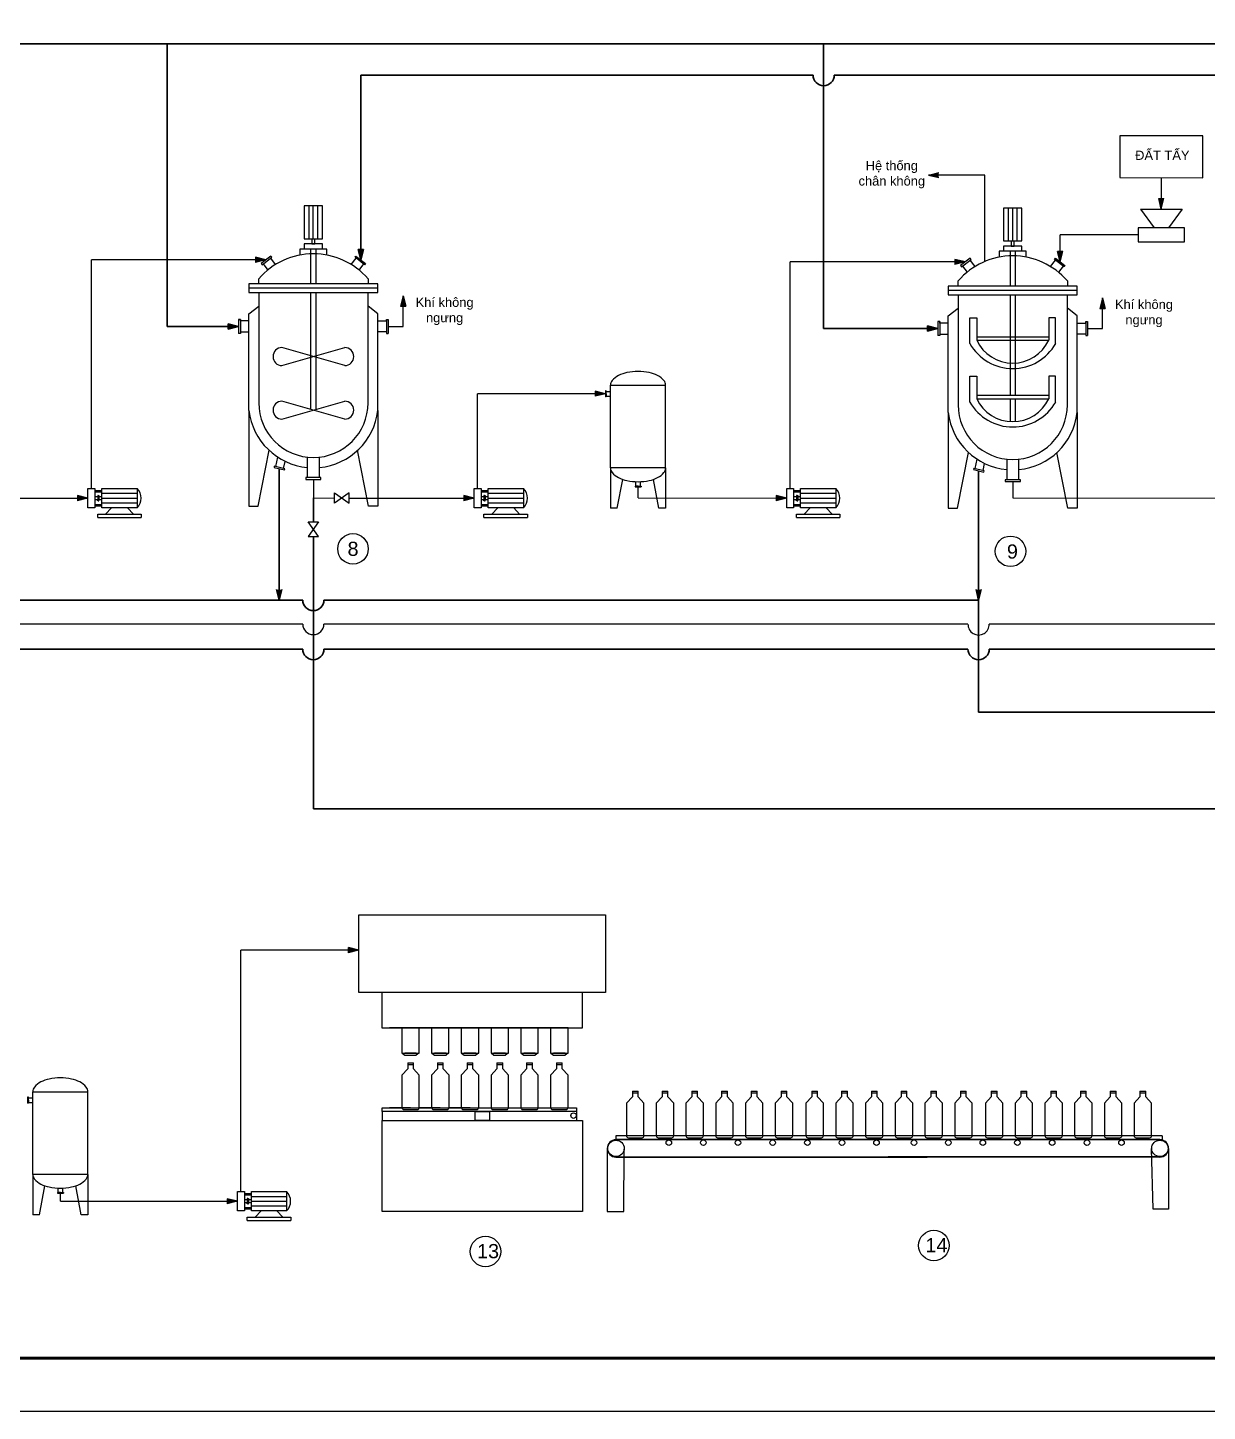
# Model space of a CAD drawing. Header units: inches. Extents: x 102447 to 288095, y 37526 to 105682.
# Drawn here: x 109581 to 112912, y 90647 to 94553 of the extents above; entities that cross this region are included whole.
import ezdxf

# ---------------------------------------------------------------- set-up
doc = ezdxf.new("R2010")
doc.units = ezdxf.units.IN
doc.header["$LTSCALE"] = 200
doc.header["$MEASUREMENT"] = 0
for name, color, linetype, lineweight in [('chinh', 7, 'Continuous', 50), ('HOI DOT', 1, 'Continuous', 30), ('NUOC CAP', 4, 'Continuous', 30), ('NUOC NGUNG', 3, 'Continuous', 30), ('NUOC THAI', 6, 'Continuous', 30)]:
    doc.layers.add(name, color=color, linetype=linetype, lineweight=lineweight)
doc.styles.get("Standard").update_dxf_attribs({"font": 'Font - TrueType - Arial.ttf'})

msp = doc.modelspace()

# ---------------------------------------------------------------- hatches: boundary and pattern name
h = msp.add_hatch(color=256)
h.dxf.hatch_style = 1
h.paths.add_polyline_path([(112124.6, 94136.7), (112154, 94136.7), (112154, 94129.4)])
h.paths.add_polyline_path([(112154, 94143.9), (112154, 94136.7), (112124.6, 94136.7)])
h = msp.add_hatch(color=256)
h.dxf.hatch_style = 1
h.paths.add_polyline_path([(112782.4, 94040.8), (112782.4, 94070.1), (112789.7, 94070.1)])
h.paths.add_polyline_path([(112775.2, 94070.1), (112782.4, 94070.1), (112782.4, 94040.8)])
h = msp.add_hatch(color=256)
h.dxf.hatch_style = 1
h.paths.add_polyline_path([(112496.8, 93891.5), (112496.8, 93920.9), (112489.5, 93920.9)])
h.paths.add_polyline_path([(112504, 93920.9), (112496.8, 93920.9), (112496.8, 93891.5)])
h = msp.add_hatch(color=256)
h.dxf.hatch_style = 1
h.paths.add_polyline_path([(110254.1, 93897.5), (110224.8, 93897.5), (110224.8, 93890.2)])
h.paths.add_polyline_path([(110224.8, 93904.7), (110224.8, 93897.5), (110254.1, 93897.5)])
h = msp.add_hatch(color=256)
h.dxf.hatch_style = 1
h.paths.add_polyline_path([(112229.1, 93891.5), (112199.7, 93891.5), (112199.7, 93884.3)])
h.paths.add_polyline_path([(112199.7, 93898.8), (112199.7, 93891.5), (112229.1, 93891.5)])
h = msp.add_hatch(color=256)
h.dxf.hatch_style = 1
h.paths.add_polyline_path([(110641.4, 93795.7), (110641.4, 93766.3), (110648.7, 93766.3)])
h.paths.add_polyline_path([(110634.2, 93766.3), (110641.4, 93766.3), (110641.4, 93795.7)])
h = msp.add_hatch(color=256)
h.dxf.hatch_style = 1
h.paths.add_polyline_path([(112616.4, 93789.8), (112616.4, 93760.4), (112623.6, 93760.4)])
h.paths.add_polyline_path([(112609.1, 93760.4), (112616.4, 93760.4), (112616.4, 93789.8)])
h = msp.add_hatch(color=256)
h.dxf.hatch_style = 1
h.paths.add_polyline_path([(111212.7, 93519.5), (111183.3, 93519.5), (111183.3, 93512.2)])
h.paths.add_polyline_path([(111183.3, 93526.7), (111183.3, 93519.5), (111212.7, 93519.5)])
h = msp.add_hatch(color=256)
h.dxf.hatch_style = 1
h.paths.add_polyline_path([(109751.3, 93224.5), (109721.9, 93224.5), (109721.9, 93217.2)])
h.paths.add_polyline_path([(109721.9, 93231.7), (109721.9, 93224.5), (109751.3, 93224.5)])
h = msp.add_hatch(color=256)
h.dxf.hatch_style = 1
h.paths.add_polyline_path([(110842.1, 93224.5), (110812.7, 93224.5), (110812.7, 93217.2)])
h.paths.add_polyline_path([(110812.7, 93231.7), (110812.7, 93224.5), (110842.1, 93224.5)])
h = msp.add_hatch(color=256)
h.dxf.hatch_style = 1
h.paths.add_polyline_path([(111724.5, 93224.5), (111695.1, 93224.5), (111695.1, 93217.2)])
h.paths.add_polyline_path([(111695.1, 93231.7), (111695.1, 93224.5), (111724.5, 93224.5)])
h = msp.add_hatch(color=256)
h.dxf.hatch_style = 1
h.paths.add_polyline_path([(110516.6, 91948.6), (110487.2, 91948.6), (110487.2, 91955.9)])
h.paths.add_polyline_path([(110487.2, 91941.4), (110487.2, 91948.6), (110516.6, 91948.6)])
h = msp.add_hatch(color=256)
h.dxf.hatch_style = 1
h.paths.add_polyline_path([(110173.6, 91239.6), (110144.3, 91239.6), (110144.3, 91232.4)])
h.paths.add_polyline_path([(110144.3, 91246.9), (110144.3, 91239.6), (110173.6, 91239.6)])
at = {"layer": 'HOI DOT'}
h = msp.add_hatch(color=256, dxfattribs=at)
h.dxf.hatch_style = 1
h.paths.add_polyline_path([(110176.5, 93709.4), (110147.2, 93709.4), (110147.2, 93702.1)])
h.paths.add_polyline_path([(110147.2, 93716.6), (110147.2, 93709.4), (110176.5, 93709.4)])
h = msp.add_hatch(color=256, dxfattribs=at)
h.dxf.hatch_style = 1
h.paths.add_polyline_path([(112151.5, 93703.4), (112122.1, 93703.4), (112122.1, 93696.2)])
h.paths.add_polyline_path([(112122.1, 93710.7), (112122.1, 93703.4), (112151.5, 93703.4)])
at = {"layer": 'NUOC CAP'}
h = msp.add_hatch(color=256, dxfattribs=at)
h.dxf.hatch_style = 1
h.paths.add_polyline_path([(110521.8, 93897.5), (110521.8, 93926.8), (110514.6, 93926.8)])
h.paths.add_polyline_path([(110529.1, 93926.8), (110521.8, 93926.8), (110521.8, 93897.5)])
at = {"layer": 'NUOC NGUNG'}
h = msp.add_hatch(color=256, dxfattribs=at)
h.dxf.hatch_style = 1
h.paths.add_polyline_path([(110291.6, 92937), (110291.6, 92966.3), (110284.3, 92966.3)])
h.paths.add_polyline_path([(110298.8, 92966.3), (110291.6, 92966.3), (110291.6, 92937)])
h = msp.add_hatch(color=256, dxfattribs=at)
h.dxf.hatch_style = 1
h.paths.add_polyline_path([(112266.5, 92937), (112266.5, 92966.3), (112259.2, 92966.3)])
h.paths.add_polyline_path([(112273.8, 92966.3), (112266.5, 92966.3), (112266.5, 92937)])

# ---------------------------------------------------------------- linework, layer by layer
for p, q in [((112124.6, 94136.7), (112154, 94143.9)), ((112124.6, 94136.7), (112154, 94129.4)), ((112284.5, 94136.7), (112124.6, 94136.7)), ((112284.5, 93893), (112284.5, 94136.7)), ((112782.4, 94129.5), (112782.4, 94040.8)), ((112782.4, 94040.8), (112775.2, 94070.1)), ((112775.2, 94070.1), (112789.7, 94070.1)), ((112782.4, 94040.8), (112789.7, 94070.1)), ((110413.4, 94049.7), (110362.3, 94049.7)), ((110362.3, 94049.7), (110362.3, 93956.7)), ((110375.1, 94049.7), (110375.1, 93956.7)), ((110387.8, 93956.7), (110387.8, 94049.7)), ((110400.6, 93956.7), (110400.6, 94049.7)), ((110413.4, 93956.7), (110413.4, 94049.7)), ((112388.3, 94043.7), (112337.2, 94043.7)), ((112337.2, 94043.7), (112337.2, 93950.7)), ((112350, 94043.7), (112350, 93950.7)), ((112362.8, 93950.7), (112362.8, 94043.7)), ((112375.5, 93950.7), (112375.5, 94043.7)), ((112388.3, 93950.7), (112388.3, 94043.7)), ((112723.3, 94040.8), (112762, 93987.4)), ((112723.3, 94040.8), (112841.6, 94040.8)), ((112841.6, 94040.8), (112802.9, 93987.4)), ((110362.3, 93956.7), (110413.4, 93956.7)), ((110369.1, 93956.7), (110406.6, 93956.7)), ((110375.1, 93956.7), (110400.6, 93956.7)), ((110378.1, 93956.7), (110397.6, 93956.7)), ((110383.7, 93956.7), (110383.7, 93942.4)), ((110391.9, 93942.4), (110391.9, 93956.7)), ((112337.2, 93950.7), (112388.3, 93950.7)), ((112344, 93950.7), (112381.5, 93950.7)), ((112350, 93950.7), (112375.5, 93950.7)), ((112353, 93950.7), (112372.5, 93950.7)), ((112358.6, 93950.7), (112358.6, 93936.4)), ((112366.8, 93936.4), (112366.8, 93950.7)), ((112716.8, 93967.9), (112496.8, 93967.9)), ((112496.8, 93891.5), (112496.8, 93967.9)), ((110267.7, 93908), (110240.5, 93886.9)), ((110270.3, 93904.7), (110267.7, 93908)), ((110426.2, 93927.6), (110349.8, 93927.6)), ((110349.8, 93927.6), (110349.8, 93911)), ((110415.9, 93927.6), (110360, 93927.6)), ((110413.3, 93942.4), (110362.2, 93942.4)), ((110362.2, 93942.4), (110362.2, 93927.6)), ((110381.2, 93829.3), (110381.2, 93927.6)), ((110383.7, 93942.4), (110391.9, 93942.4)), ((110394.7, 93927.6), (110394.7, 93829.3)), ((110413.3, 93927.6), (110413.3, 93942.4)), ((110426.2, 93911), (110426.2, 93927.6)), ((110505.7, 93904.7), (110508.2, 93908)), ((110508.2, 93908), (110535.4, 93886.9)), ((112401.1, 93921.7), (112324.7, 93921.7)), ((112324.7, 93921.7), (112324.7, 93905)), ((112390.8, 93921.7), (112335, 93921.7)), ((112388.2, 93936.4), (112337.1, 93936.4)), ((112337.1, 93936.4), (112337.1, 93921.7)), ((112356.1, 93823.3), (112356.1, 93921.7)), ((112358.6, 93936.4), (112366.8, 93936.4)), ((112369.7, 93921.7), (112369.7, 93823.3)), ((112388.2, 93921.7), (112388.2, 93936.4)), ((112401.1, 93905), (112401.1, 93921.7)), ((112496.8, 93891.5), (112489.5, 93920.9)), ((112504, 93920.9), (112489.5, 93920.9)), ((112496.8, 93891.5), (112504, 93920.9)), ((110254.1, 93897.5), (109761.1, 93897.5)), ((109761.1, 93251.9), (109761.1, 93897.5)), ((110254.1, 93897.5), (110224.8, 93904.7)), ((110224.8, 93904.7), (110224.8, 93890.2)), ((110254.1, 93897.5), (110224.8, 93890.2)), ((110240.5, 93886.9), (110243.1, 93883.6)), ((110243.1, 93883.6), (110270.3, 93904.7)), ((110245.9, 93885.8), (110259.2, 93868.7)), ((110281.5, 93884.5), (110267.5, 93902.5)), ((110494.5, 93884.5), (110508.4, 93902.5)), ((110532.8, 93883.6), (110505.7, 93904.7)), ((110530, 93885.8), (110516.8, 93868.7)), ((110535.4, 93886.9), (110532.8, 93883.6)), ((112229.1, 93891.5), (111734.3, 93891.5)), ((111734.3, 93251.9), (111734.3, 93891.5)), ((112229.1, 93891.5), (112199.7, 93898.8)), ((112199.7, 93898.8), (112199.7, 93884.3)), ((112229.1, 93891.5), (112199.7, 93884.3)), ((112242.6, 93902.1), (112215.5, 93881)), ((112215.5, 93881), (112218.1, 93877.7)), ((112218.1, 93877.7), (112245.2, 93898.7)), ((112220.9, 93879.8), (112234.1, 93862.7)), ((112256.4, 93878.6), (112242.4, 93896.6)), ((112245.2, 93898.7), (112242.6, 93902.1)), ((112469.4, 93878.6), (112483.4, 93896.6)), ((112480.6, 93898.7), (112483.2, 93902.1)), ((112507.7, 93877.7), (112480.6, 93898.7)), ((112483.2, 93902.1), (112510.3, 93881)), ((112505, 93879.8), (112491.7, 93862.7)), ((112510.3, 93881), (112507.7, 93877.7)), ((110233.7, 93829.3), (110233.7, 93843.8)), ((110542.3, 93843.8), (110542.3, 93829.3)), ((112208.6, 93823.3), (112208.6, 93837.9)), ((112517.2, 93837.9), (112517.2, 93823.3)), ((110205.9, 93829.3), (110205.9, 93805)), ((110570, 93829.3), (110205.9, 93829.3)), ((110570, 93817.1), (110205.9, 93817.1)), ((110205.9, 93805), (110570, 93805)), ((110233.7, 93805), (110233.7, 93493.8)), ((110381.2, 93475.1), (110381.2, 93805)), ((110394.7, 93805), (110394.7, 93475.1)), ((110542.3, 93493.8), (110542.3, 93805)), ((110570, 93805), (110570, 93829.3)), ((110641.4, 93795.7), (110634.2, 93766.3)), ((110641.4, 93709.4), (110641.4, 93795.7)), ((110641.4, 93795.7), (110648.7, 93766.3)), ((112180.8, 93823.3), (112180.8, 93799)), ((112545, 93823.3), (112180.8, 93823.3)), ((112545, 93811.2), (112180.8, 93811.2)), ((112180.8, 93799), (112545, 93799)), ((112208.6, 93799), (112208.6, 93487.9)), ((112356.1, 93515), (112356.1, 93799)), ((112369.7, 93799), (112369.7, 93515)), ((112517.2, 93487.9), (112517.2, 93799)), ((112545, 93799), (112545, 93823.3)), ((110205.9, 93745.1), (110233.7, 93766.7)), ((110570, 93745.1), (110542.3, 93766.7)), ((110634.2, 93766.3), (110648.7, 93766.3)), ((112180.8, 93739.2), (112208.6, 93760.8)), ((112545, 93739.2), (112517.2, 93760.8)), ((112616.4, 93789.8), (112609.1, 93760.4)), ((112609.1, 93760.4), (112623.6, 93760.4)), ((112616.4, 93703.4), (112616.4, 93789.8)), ((112616.4, 93789.8), (112623.6, 93760.4)), ((110181.9, 93729.3), (110176.5, 93729.3)), ((110176.5, 93729.3), (110176.5, 93689.5)), ((110181.9, 93724.9), (110181.9, 93729.3)), ((110181.9, 93729.3), (110181.9, 93689.5)), ((110205.9, 93724.9), (110181.9, 93724.9)), ((110205.9, 93472), (110205.9, 93745.1)), ((110570, 93472), (110570, 93745.1)), ((110570, 93724.9), (110594.1, 93724.9)), ((110594.1, 93729.3), (110594.1, 93689.5)), ((110594.1, 93724.9), (110594.1, 93729.3)), ((110594.1, 93729.3), (110599.4, 93729.3)), ((110599.4, 93729.3), (110599.4, 93689.5)), ((112156.8, 93723.3), (112151.5, 93723.3)), ((112151.5, 93723.3), (112151.5, 93683.5)), ((112156.8, 93718.9), (112156.8, 93723.3)), ((112156.8, 93723.3), (112156.8, 93683.5)), ((112180.8, 93718.9), (112156.8, 93718.9)), ((112180.8, 93466), (112180.8, 93739.2)), ((112241.7, 93734), (112261.1, 93734)), ((112241.7, 93661.1), (112241.7, 93734)), ((112261.1, 93734), (112261.1, 93670.4)), ((112464.7, 93734), (112464.7, 93670.4)), ((112484.1, 93734), (112464.7, 93734)), ((112484.1, 93661.1), (112484.1, 93734)), ((112545, 93466), (112545, 93739.2)), ((112545, 93718.9), (112569, 93718.9)), ((112569, 93723.3), (112569, 93683.5)), ((112569, 93718.9), (112569, 93723.3)), ((112569, 93723.3), (112574.4, 93723.3)), ((112574.4, 93723.3), (112574.4, 93683.5)), ((110181.9, 93689.5), (110176.5, 93689.5)), ((110181.9, 93693.9), (110205.9, 93693.9)), ((110181.9, 93693.9), (110181.9, 93689.5)), ((110594.1, 93693.9), (110570, 93693.9)), ((110594.1, 93693.9), (110594.1, 93689.5)), ((110594.1, 93689.5), (110599.4, 93689.5)), ((110599.4, 93709.4), (110641.4, 93709.4)), ((112156.8, 93683.5), (112151.5, 93683.5)), ((112156.8, 93687.9), (112180.8, 93687.9)), ((112156.8, 93687.9), (112156.8, 93683.5)), ((112261.1, 93680.1), (112464.7, 93680.1)), ((112569, 93687.9), (112545, 93687.9)), ((112569, 93687.9), (112569, 93683.5)), ((112569, 93683.5), (112574.4, 93683.5)), ((112574.4, 93703.4), (112616.4, 93703.4)), ((110476.6, 93599), (110299.4, 93649.6)), ((110299.4, 93599), (110476.6, 93649.6)), ((112261.1, 93670.4), (112464.7, 93670.4)), ((112356.1, 93605.9), (112356.1, 93670.4)), ((112369.7, 93670.4), (112369.7, 93605.9)), ((112241.7, 93568.8), (112261.1, 93568.8)), ((112241.7, 93496), (112241.7, 93568.8)), ((112261.1, 93568.8), (112261.1, 93505.3)), ((112464.7, 93568.8), (112464.7, 93505.3)), ((112484.1, 93568.8), (112464.7, 93568.8)), ((112484.1, 93496), (112484.1, 93568.8)), ((111212.7, 93519.5), (110851.9, 93519.5)), ((110851.9, 93251.9), (110851.9, 93519.5)), ((111212.7, 93519.5), (111183.3, 93526.7)), ((111183.3, 93526.7), (111183.3, 93512.2)), ((111212.7, 93519.5), (111183.3, 93512.2)), ((111212.7, 93528), (111212.7, 93511)), ((111214.6, 93528), (111212.7, 93528)), ((111214.6, 93519.5), (111214.6, 93528)), ((111214.6, 93526.1), (111227.2, 93526.1)), ((111214.6, 93519.5), (111214.6, 93511)), ((111227.2, 93310), (111227.2, 93543.3)), ((111382.8, 93310), (111382.8, 93543.3)), ((110476.6, 93447.8), (110299.4, 93498.4)), ((110299.4, 93447.8), (110476.6, 93498.4)), ((111214.6, 93511), (111212.7, 93511)), ((111214.6, 93512.9), (111227.2, 93512.9)), ((112261.1, 93515), (112464.7, 93515)), ((112261.1, 93505.3), (112464.7, 93505.3)), ((112356.1, 93440.8), (112356.1, 93505.3)), ((112369.7, 93505.3), (112369.7, 93440.8)), ((110205.9, 93472), (110205.9, 93202)), ((110570, 93472), (110570, 93202)), ((112180.8, 93466), (112180.8, 93196)), ((112545, 93466), (112545, 93196)), ((110232.1, 93202), (110263, 93359.6)), ((110287, 93340.7), (110280.8, 93313.9)), ((110304, 93308.5), (110308.7, 93328.5)), ((110370.9, 93340.4), (110370.9, 93282.5)), ((110405, 93282.5), (110405, 93340.4)), ((110543.9, 93202), (110512.9, 93359.6)), ((112207, 93196), (112238, 93353.6)), ((112261.9, 93334.8), (112255.7, 93308)), ((112279, 93302.6), (112283.6, 93322.5)), ((112345.8, 93334.5), (112345.8, 93276.6)), ((112380, 93276.6), (112380, 93334.5)), ((112518.8, 93196), (112487.8, 93353.6)), ((110277.7, 93314.6), (110276.9, 93311)), ((110276.9, 93311), (110306.2, 93304.2)), ((110307, 93307.8), (110277.7, 93314.6)), ((110306.2, 93304.2), (110307, 93307.8)), ((111227.2, 93310), (111227.2, 93196)), ((111382.8, 93310), (111382.8, 93196)), ((112252.7, 93308.7), (112251.9, 93305.1)), ((112251.9, 93305.1), (112281.1, 93298.3)), ((112282, 93301.9), (112252.7, 93308.7)), ((112281.1, 93298.3), (112282, 93301.9)), ((109751.3, 93197.1), (109751.3, 93251.9)), ((109751.3, 93251.9), (109770.9, 93251.9)), ((109770.9, 93251.9), (109770.9, 93197.1)), ((109770.9, 93246.2), (109790.5, 93246.2)), ((109790.5, 93197.2), (109790.5, 93252)), ((109790.5, 93252), (109890.2, 93252)), ((109790.5, 93204.5), (109790.5, 93244.7)), ((109890.2, 93252), (109890.2, 93197.2)), ((110366.5, 93282.5), (110366.5, 93277.3)), ((110409.4, 93282.5), (110366.5, 93282.5)), ((110366.5, 93277.3), (110409.4, 93277.3)), ((110388, 93277.3), (110388, 93225.1)), ((110409.4, 93277.3), (110409.4, 93282.5)), ((110842.1, 93197.1), (110842.1, 93251.9)), ((110842.1, 93251.9), (110861.7, 93251.9)), ((110861.7, 93251.9), (110861.7, 93197.1)), ((110861.7, 93246.2), (110881.3, 93246.2)), ((110881.3, 93197.2), (110881.3, 93252)), ((110881.3, 93252), (110981, 93252)), ((110881.3, 93204.5), (110881.3, 93244.7)), ((110981, 93252), (110981, 93197.2)), ((111246.3, 93196), (111261.5, 93277.6)), ((111305, 93258.6), (111296.5, 93258.6)), ((111296.5, 93258.6), (111296.5, 93256.7)), ((111296.5, 93256.7), (111313.5, 93256.7)), ((111298.4, 93258.6), (111298.4, 93271.2)), ((111304.9, 93225.1), (111305, 93256.7)), ((111305, 93258.6), (111313.5, 93258.6)), ((111311.6, 93258.6), (111311.6, 93271.2)), ((111313.5, 93258.6), (111313.5, 93256.7)), ((111363.7, 93196), (111348.5, 93277.6)), ((111724.5, 93197.1), (111724.5, 93251.9)), ((111724.5, 93251.9), (111744.1, 93251.9)), ((111744.1, 93251.9), (111744.1, 93197.1)), ((111744.1, 93246.2), (111763.7, 93246.2)), ((111763.7, 93197.2), (111763.7, 93252)), ((111763.7, 93252), (111863.4, 93252)), ((111763.7, 93204.5), (111763.7, 93244.7)), ((111863.4, 93252), (111863.4, 93197.2)), ((112341.4, 93276.6), (112341.4, 93271.3)), ((112384.4, 93276.6), (112341.4, 93276.6)), ((112341.4, 93271.3), (112384.4, 93271.3)), ((112362.9, 93271.3), (112362.9, 93225.1)), ((112384.4, 93271.3), (112384.4, 93276.6)), ((109299.3, 93225.1), (109751.3, 93224.5)), ((109751.3, 93224.5), (109721.9, 93231.7)), ((109721.9, 93231.7), (109721.9, 93217.2)), ((109751.3, 93224.5), (109721.9, 93217.2)), ((109770.9, 93242.6), (109790.5, 93242.6)), ((109770.9, 93228.9), (109778.9, 93228.9)), ((109778.9, 93220.1), (109770.9, 93220.1)), ((109770.9, 93206.5), (109790.5, 93206.5)), ((109780.7, 93231.8), (109778.9, 93231.8)), ((109778.9, 93231.8), (109778.9, 93220.1)), ((109778.9, 93217.2), (109778.9, 93220.1)), ((109780.7, 93217.2), (109778.9, 93217.2)), ((109780.7, 93231.8), (109780.7, 93220.1)), ((109780.7, 93231.8), (109782.5, 93231.8)), ((109780.7, 93220.1), (109780.7, 93217.2)), ((109780.7, 93217.2), (109782.5, 93217.2)), ((109782.5, 93231.8), (109782.5, 93220.1)), ((109782.5, 93228.9), (109790.5, 93228.9)), ((109790.5, 93220.1), (109782.5, 93220.1)), ((109782.5, 93217.2), (109782.5, 93220.1)), ((109790.5, 93210.9), (109790.5, 93238.2)), ((109790.5, 93238.2), (109890.2, 93238.2)), ((109790.5, 93214.1), (109790.5, 93235)), ((109790.5, 93224.6), (109890.2, 93224.6)), ((109890.2, 93210.9), (109790.5, 93210.9)), ((109890.2, 93238.2), (109890.2, 93210.9)), ((109890.2, 93235), (109890.2, 93214.1)), ((110388, 93225.1), (110447.6, 93225)), ((110447.6, 93210.7), (110447.6, 93239.2)), ((110447.6, 93239.2), (110489.1, 93210.7)), ((110489.1, 93239.2), (110447.6, 93210.7)), ((110489.1, 93210.7), (110489.1, 93239.2)), ((110489.1, 93224.9), (110842.1, 93224.5)), ((110842.1, 93224.5), (110812.7, 93231.7)), ((110812.7, 93231.7), (110812.7, 93217.2)), ((110842.1, 93224.5), (110812.7, 93217.2)), ((110861.7, 93242.6), (110881.3, 93242.6)), ((110861.7, 93228.9), (110869.7, 93228.9)), ((110869.7, 93220.1), (110861.7, 93220.1)), ((110861.7, 93206.5), (110881.3, 93206.5)), ((110871.5, 93231.8), (110869.7, 93231.8)), ((110869.7, 93231.8), (110869.7, 93220.1)), ((110869.7, 93217.2), (110869.7, 93220.1)), ((110871.5, 93217.2), (110869.7, 93217.2)), ((110871.5, 93231.8), (110871.5, 93220.1)), ((110871.5, 93231.8), (110873.3, 93231.8)), ((110871.5, 93220.1), (110871.5, 93217.2)), ((110871.5, 93217.2), (110873.3, 93217.2)), ((110873.3, 93231.8), (110873.3, 93220.1)), ((110873.3, 93228.9), (110881.3, 93228.9)), ((110881.3, 93220.1), (110873.3, 93220.1)), ((110873.3, 93217.2), (110873.3, 93220.1)), ((110881.3, 93210.9), (110881.3, 93238.2)), ((110881.3, 93238.2), (110981, 93238.2)), ((110881.3, 93214.1), (110881.3, 93235)), ((110881.3, 93224.6), (110981, 93224.6)), ((110981, 93210.9), (110881.3, 93210.9)), ((110981, 93238.2), (110981, 93210.9)), ((110981, 93235), (110981, 93214.1)), ((111304.9, 93225.1), (111724.5, 93224.5)), ((111724.5, 93224.5), (111695.1, 93231.7)), ((111695.1, 93231.7), (111695.1, 93217.2)), ((111724.5, 93224.5), (111695.1, 93217.2)), ((111744.1, 93242.6), (111763.7, 93242.6)), ((111744.1, 93228.9), (111752.1, 93228.9)), ((111752.1, 93220.1), (111744.1, 93220.1)), ((111744.1, 93206.5), (111763.7, 93206.5)), ((111753.9, 93231.8), (111752.1, 93231.8)), ((111752.1, 93231.8), (111752.1, 93220.1)), ((111752.1, 93217.2), (111752.1, 93220.1)), ((111753.9, 93217.2), (111752.1, 93217.2)), ((111753.9, 93231.8), (111753.9, 93220.1)), ((111753.9, 93231.8), (111755.7, 93231.8)), ((111753.9, 93220.1), (111753.9, 93217.2)), ((111753.9, 93217.2), (111755.7, 93217.2)), ((111755.7, 93231.8), (111755.7, 93220.1)), ((111755.7, 93228.9), (111763.7, 93228.9)), ((111763.7, 93220.1), (111755.7, 93220.1)), ((111755.7, 93217.2), (111755.7, 93220.1)), ((111763.7, 93210.9), (111763.7, 93238.2)), ((111763.7, 93238.2), (111863.4, 93238.2)), ((111763.7, 93214.1), (111763.7, 93235)), ((111763.7, 93224.6), (111863.4, 93224.6)), ((111863.4, 93210.9), (111763.7, 93210.9)), ((111863.4, 93238.2), (111863.4, 93210.9)), ((111863.4, 93235), (111863.4, 93214.1)), ((112362.9, 93225.1), (112954.3, 93224.5)), ((109770.9, 93197.1), (109751.3, 93197.1)), ((109770.9, 93202.9), (109790.5, 93202.9)), ((109779, 93170.2), (109779, 93179.2)), ((109779, 93179.2), (109901.7, 93179.2)), ((109779, 93170.2), (109901.7, 93170.2)), ((109890.2, 93197.2), (109790.5, 93197.2)), ((109817.9, 93197.2), (109801.1, 93179.2)), ((109862.8, 93197.2), (109879.6, 93179.2)), ((109901.7, 93179.2), (109901.7, 93170.2)), ((110205.9, 93202), (110232.1, 93202)), ((110570, 93202), (110543.9, 93202)), ((110861.7, 93197.1), (110842.1, 93197.1)), ((110861.7, 93202.9), (110881.3, 93202.9)), ((110869.8, 93170.2), (110869.8, 93179.2)), ((110869.8, 93179.2), (110992.5, 93179.2)), ((110869.8, 93170.2), (110992.5, 93170.2)), ((110981, 93197.2), (110881.3, 93197.2)), ((110908.7, 93197.2), (110891.9, 93179.2)), ((110953.6, 93197.2), (110970.5, 93179.2)), ((110992.5, 93179.2), (110992.5, 93170.2)), ((111246.3, 93196), (111227.2, 93196)), ((111382.8, 93196), (111363.7, 93196)), ((111744.1, 93197.1), (111724.5, 93197.1)), ((111744.1, 93202.9), (111763.7, 93202.9)), ((111752.2, 93170.2), (111752.2, 93179.2)), ((111752.2, 93179.2), (111874.9, 93179.2)), ((111752.2, 93170.2), (111874.9, 93170.2)), ((111863.4, 93197.2), (111763.7, 93197.2)), ((111791.1, 93197.2), (111774.3, 93179.2)), ((111836, 93197.2), (111852.8, 93179.2)), ((111874.9, 93179.2), (111874.9, 93170.2)), ((112180.8, 93196), (112207, 93196)), ((112545, 93196), (112518.8, 93196)), ((110373.7, 93157.8), (110402.2, 93157.8)), ((110402.2, 93157.8), (110373.7, 93116.3)), ((110402.2, 93116.3), (110373.7, 93157.8)), ((110373.7, 93116.3), (110402.2, 93116.3)), ((110358, 92869.2), (106679.1, 92869.2)), ((112236.5, 92869.2), (110418, 92869.2)), ((114402.9, 92869.2), (112296.5, 92869.2)), ((110516.6, 92048.6), (111212.6, 92048.6)), ((110516.6, 91828.8), (110516.6, 92048.6)), ((111212.6, 92048.6), (111212.6, 91828.8)), ((110516.6, 91948.6), (110487.2, 91955.9)), ((110487.2, 91941.4), (110487.2, 91955.9)), ((110516.6, 91948.6), (110183.4, 91948.6)), ((110183.4, 91267), (110183.4, 91948.6)), ((110516.6, 91948.6), (110487.2, 91941.4)), ((111212.6, 91828.8), (110516.6, 91828.8)), ((111147.6, 91828.8), (110581.6, 91828.8)), ((110581.6, 91828.8), (110581.6, 91729)), ((111147.6, 91729), (111147.6, 91828.8)), ((110581.6, 91729), (111147.6, 91729)), ((110637.5, 91729), (110602.6, 91729)), ((110686.9, 91729), (110637.5, 91729)), ((110637.5, 91729), (110637.5, 91657.4)), ((110686.9, 91657.4), (110686.9, 91729)), ((110721.5, 91729), (110686.9, 91729)), ((110770.9, 91729), (110721.5, 91729)), ((110721.5, 91729), (110721.5, 91657.4)), ((110805.6, 91729), (110770.9, 91729)), ((110770.9, 91657.4), (110770.9, 91729)), ((110855, 91729), (110805.6, 91729)), ((110805.6, 91729), (110805.6, 91657.4)), ((110889.6, 91729), (110855, 91729)), ((110855, 91657.4), (110855, 91729)), ((110889.6, 91729), (110889.6, 91657.4)), ((110939, 91729), (110889.6, 91729)), ((110973.7, 91729), (110939, 91729)), ((110939, 91657.4), (110939, 91729)), ((111023.1, 91729), (110973.7, 91729)), ((110973.7, 91729), (110973.7, 91657.4)), ((111023.1, 91657.4), (111023.1, 91729)), ((111057.7, 91729), (111023.1, 91729)), ((111057.7, 91729), (111057.7, 91657.4)), ((111107.1, 91729), (111057.7, 91729)), ((111107.1, 91657.4), (111107.1, 91729)), ((110637.5, 91657.4), (110686.9, 91657.4)), ((110638.5, 91657.4), (110645.8, 91651.7)), ((110678.5, 91657.4), (110645.8, 91657.4)), ((110645.8, 91651.7), (110678.5, 91651.7)), ((110685.8, 91657.4), (110678.5, 91651.7)), ((110721.5, 91657.4), (110770.9, 91657.4)), ((110722.6, 91657.4), (110729.9, 91651.7)), ((110762.6, 91657.4), (110729.9, 91657.4)), ((110729.9, 91651.7), (110762.6, 91651.7)), ((110769.9, 91657.4), (110762.6, 91651.7)), ((110805.6, 91657.4), (110855, 91657.4)), ((110806.6, 91657.4), (110813.9, 91651.7)), ((110846.6, 91657.4), (110813.9, 91657.4)), ((110813.9, 91651.7), (110846.6, 91651.7)), ((110853.9, 91657.4), (110846.6, 91651.7)), ((110889.6, 91657.4), (110939, 91657.4)), ((110890.7, 91657.4), (110898, 91651.7)), ((110930.7, 91657.4), (110898, 91657.4)), ((110898, 91651.7), (110930.7, 91651.7)), ((110938, 91657.4), (110930.7, 91651.7)), ((110973.7, 91657.4), (111023.1, 91657.4)), ((110974.7, 91657.4), (110982, 91651.7)), ((111014.7, 91657.4), (110982, 91657.4)), ((110982, 91651.7), (111014.7, 91651.7)), ((111022, 91657.4), (111014.7, 91651.7)), ((111057.7, 91657.4), (111107.1, 91657.4)), ((111058.8, 91657.4), (111066.1, 91651.7)), ((111098.8, 91657.4), (111066.1, 91657.4)), ((111066.1, 91651.7), (111098.8, 91651.7)), ((111106.1, 91657.4), (111098.8, 91651.7)), ((110637.8, 91595.8), (110654.3, 91613.8)), ((110654.3, 91630.1), (110670.6, 91630.1)), ((110654.3, 91630.1), (110654.3, 91613.8)), ((110654.3, 91625.6), (110670.6, 91625.6)), ((110670.6, 91613.8), (110670.6, 91630.1)), ((110687.2, 91595.8), (110670.6, 91613.8)), ((110721.8, 91595.8), (110738.3, 91613.8)), ((110738.3, 91630.1), (110754.6, 91630.1)), ((110738.3, 91630.1), (110738.3, 91613.8)), ((110738.3, 91625.6), (110754.6, 91625.6)), ((110754.6, 91613.8), (110754.6, 91630.1)), ((110771.2, 91595.8), (110754.6, 91613.8)), ((110805.8, 91595.8), (110822.3, 91613.8)), ((110822.3, 91630.1), (110838.6, 91630.1)), ((110822.3, 91630.1), (110822.3, 91613.8)), ((110822.3, 91625.6), (110838.6, 91625.6)), ((110838.6, 91613.8), (110838.6, 91630.1)), ((110855.2, 91595.8), (110838.6, 91613.8)), ((110889.7, 91595.8), (110906.3, 91613.8)), ((110906.3, 91630.1), (110922.6, 91630.1)), ((110906.3, 91630.1), (110906.3, 91613.8)), ((110906.3, 91625.6), (110922.6, 91625.6)), ((110922.6, 91613.8), (110922.6, 91630.1)), ((110939.1, 91595.8), (110922.6, 91613.8)), ((110973.7, 91595.8), (110990.3, 91613.8)), ((110990.3, 91630.1), (111006.6, 91630.1)), ((110990.3, 91630.1), (110990.3, 91613.8)), ((110990.3, 91625.6), (111006.6, 91625.6)), ((111006.6, 91613.8), (111006.6, 91630.1)), ((111023.1, 91595.8), (111006.6, 91613.8)), ((111057.7, 91595.8), (111074.2, 91613.8)), ((111074.2, 91630.1), (111090.6, 91630.1)), ((111074.2, 91630.1), (111074.2, 91613.8)), ((111074.2, 91625.6), (111090.6, 91625.6)), ((111090.6, 91613.8), (111090.6, 91630.1)), ((111107.1, 91595.8), (111090.6, 91613.8)), ((110637.8, 91595.8), (110637.8, 91504.1)), ((110687.2, 91504.1), (110687.2, 91595.8)), ((110721.8, 91595.8), (110721.8, 91504.1)), ((110771.2, 91504.1), (110771.2, 91595.8)), ((110805.8, 91595.8), (110805.8, 91504.1)), ((110855.2, 91504.1), (110855.2, 91595.8)), ((110889.7, 91595.8), (110889.7, 91504.1)), ((110939.1, 91504.1), (110939.1, 91595.8)), ((110973.7, 91595.8), (110973.7, 91504.1)), ((111023.1, 91504.1), (111023.1, 91595.8)), ((111057.7, 91595.8), (111057.7, 91504.1)), ((111107.1, 91504.1), (111107.1, 91595.8)), ((109581.2, 91533.6), (109581.2, 91516.6)), ((109583.1, 91533.6), (109581.2, 91533.6)), ((109583.1, 91525.1), (109583.1, 91533.6)), ((109583.1, 91531.7), (109595.7, 91531.7)), ((109583.1, 91525.1), (109583.1, 91516.6)), ((109595.7, 91315.6), (109595.7, 91548.9)), ((109751.3, 91315.6), (109751.3, 91548.9)), ((111272.1, 91516.3), (111288.7, 91534.3)), ((111288.7, 91550.6), (111305, 91550.6)), ((111288.7, 91550.6), (111288.7, 91534.3)), ((111288.7, 91546.1), (111305, 91546.1)), ((111305, 91534.3), (111305, 91550.6)), ((111321.5, 91516.3), (111305, 91534.3)), ((111356.1, 91516.3), (111372.7, 91534.3)), ((111372.7, 91550.6), (111389, 91550.6)), ((111372.7, 91550.6), (111372.7, 91534.3)), ((111372.7, 91546.1), (111389, 91546.1)), ((111389, 91534.3), (111389, 91550.6)), ((111405.5, 91516.3), (111389, 91534.3)), ((111440.1, 91516.3), (111456.6, 91534.3)), ((111456.6, 91550.6), (111473, 91550.6)), ((111456.6, 91550.6), (111456.6, 91534.3)), ((111456.6, 91546.1), (111473, 91546.1)), ((111473, 91534.3), (111473, 91550.6)), ((111489.5, 91516.3), (111473, 91534.3)), ((111524.1, 91516.3), (111540.6, 91534.3)), ((111540.6, 91550.6), (111557, 91550.6)), ((111540.6, 91550.6), (111540.6, 91534.3)), ((111540.6, 91546.1), (111557, 91546.1)), ((111557, 91534.3), (111557, 91550.6)), ((111573.5, 91516.3), (111557, 91534.3)), ((111608.1, 91516.3), (111624.6, 91534.3)), ((111624.6, 91550.6), (111640.9, 91550.6)), ((111624.6, 91550.6), (111624.6, 91534.3)), ((111624.6, 91546.1), (111640.9, 91546.1)), ((111640.9, 91534.3), (111640.9, 91550.6)), ((111657.5, 91516.3), (111640.9, 91534.3)), ((111692.1, 91516.3), (111708.6, 91534.3)), ((111708.6, 91550.6), (111724.9, 91550.6)), ((111708.6, 91550.6), (111708.6, 91534.3)), ((111708.6, 91546.1), (111724.9, 91546.1)), ((111724.9, 91534.3), (111724.9, 91550.6)), ((111741.5, 91516.3), (111724.9, 91534.3)), ((111779, 91516.3), (111795.6, 91534.3)), ((111795.6, 91550.6), (111811.9, 91550.6)), ((111795.6, 91550.6), (111795.6, 91534.3)), ((111795.6, 91546.1), (111811.9, 91546.1)), ((111811.9, 91534.3), (111811.9, 91550.6)), ((111828.4, 91516.3), (111811.9, 91534.3)), ((111863, 91516.3), (111879.6, 91534.3)), ((111879.6, 91550.6), (111895.9, 91550.6)), ((111879.6, 91550.6), (111879.6, 91534.3)), ((111879.6, 91546.1), (111895.9, 91546.1)), ((111895.9, 91534.3), (111895.9, 91550.6)), ((111912.4, 91516.3), (111895.9, 91534.3)), ((111947, 91516.3), (111963.6, 91534.3)), ((111963.6, 91550.6), (111979.9, 91550.6)), ((111963.6, 91550.6), (111963.6, 91534.3)), ((111963.6, 91546.1), (111979.9, 91546.1)), ((111979.9, 91534.3), (111979.9, 91550.6)), ((111996.4, 91516.3), (111979.9, 91534.3)), ((112031, 91516.3), (112047.5, 91534.3)), ((112047.5, 91550.6), (112063.9, 91550.6)), ((112047.5, 91550.6), (112047.5, 91534.3)), ((112047.5, 91546.1), (112063.9, 91546.1)), ((112063.9, 91534.3), (112063.9, 91550.6)), ((112080.4, 91516.3), (112063.9, 91534.3)), ((112115, 91516.3), (112131.5, 91534.3)), ((112131.5, 91550.6), (112147.9, 91550.6)), ((112131.5, 91550.6), (112131.5, 91534.3)), ((112131.5, 91546.1), (112147.9, 91546.1)), ((112147.9, 91534.3), (112147.9, 91550.6)), ((112164.4, 91516.3), (112147.9, 91534.3)), ((112199, 91516.3), (112215.5, 91534.3)), ((112215.5, 91550.6), (112231.8, 91550.6)), ((112215.5, 91550.6), (112215.5, 91534.3)), ((112215.5, 91546.1), (112231.8, 91546.1)), ((112231.8, 91534.3), (112231.8, 91550.6)), ((112248.4, 91516.3), (112231.8, 91534.3)), ((112285.7, 91516.3), (112302.2, 91534.3)), ((112302.2, 91550.6), (112318.5, 91550.6)), ((112302.2, 91550.6), (112302.2, 91534.3)), ((112302.2, 91546.1), (112318.5, 91546.1)), ((112318.5, 91534.3), (112318.5, 91550.6)), ((112335.1, 91516.3), (112318.5, 91534.3)), ((112369.7, 91516.3), (112386.2, 91534.3)), ((112386.2, 91550.6), (112402.5, 91550.6)), ((112386.2, 91550.6), (112386.2, 91534.3)), ((112386.2, 91546.1), (112402.5, 91546.1)), ((112402.5, 91534.3), (112402.5, 91550.6)), ((112419.1, 91516.3), (112402.5, 91534.3)), ((112453.6, 91516.3), (112470.2, 91534.3)), ((112470.2, 91550.6), (112486.5, 91550.6)), ((112470.2, 91550.6), (112470.2, 91534.3)), ((112470.2, 91546.1), (112486.5, 91546.1)), ((112486.5, 91534.3), (112486.5, 91550.6)), ((112503, 91516.3), (112486.5, 91534.3)), ((112537.6, 91516.3), (112554.2, 91534.3)), ((112554.2, 91550.6), (112570.5, 91550.6)), ((112554.2, 91550.6), (112554.2, 91534.3)), ((112554.2, 91546.1), (112570.5, 91546.1)), ((112570.5, 91534.3), (112570.5, 91550.6)), ((112587, 91516.3), (112570.5, 91534.3)), ((112621.6, 91516.3), (112638.1, 91534.3)), ((112638.1, 91550.6), (112654.5, 91550.6)), ((112638.1, 91550.6), (112638.1, 91534.3)), ((112638.1, 91546.1), (112654.5, 91546.1)), ((112654.5, 91534.3), (112654.5, 91550.6)), ((112671, 91516.3), (112654.5, 91534.3)), ((112705.6, 91516.3), (112722.1, 91534.3)), ((112722.1, 91550.6), (112738.5, 91550.6)), ((112722.1, 91550.6), (112722.1, 91534.3)), ((112722.1, 91546.1), (112738.5, 91546.1)), ((112738.5, 91534.3), (112738.5, 91550.6)), ((112755, 91516.3), (112738.5, 91534.3)), ((109583.1, 91516.6), (109581.2, 91516.6)), ((109583.1, 91518.5), (109595.7, 91518.5)), ((110581.8, 91503.3), (111130.6, 91503.3)), ((110581.8, 91492.7), (110581.8, 91503.3)), ((111130.6, 91492.7), (110581.8, 91492.7)), ((110581.8, 91492.7), (110581.8, 91468)), ((110662.5, 91503.3), (110603.1, 91503.3)), ((110643.3, 91498.6), (110681.7, 91498.6)), ((110746.5, 91503.3), (110687.1, 91503.3)), ((110727.3, 91498.6), (110765.7, 91498.6)), ((110830.5, 91503.3), (110771.1, 91503.3)), ((110811.3, 91498.6), (110849.6, 91498.6)), ((110844.6, 91468), (110844.6, 91492.7)), ((110844.6, 91492.7), (110885.1, 91492.7)), ((110885.1, 91492.7), (110885.1, 91468)), ((110895.2, 91498.6), (110933.6, 91498.6)), ((110979.2, 91498.6), (111017.6, 91498.6)), ((111063.2, 91498.6), (111101.6, 91498.6)), ((111130.6, 91503.3), (111130.6, 91468)), ((111272.1, 91516.3), (111272.1, 91424.6)), ((111321.5, 91424.6), (111321.5, 91516.3)), ((111356.1, 91516.3), (111356.1, 91424.6)), ((111405.5, 91424.6), (111405.5, 91516.3)), ((111440.1, 91516.3), (111440.1, 91424.6)), ((111489.5, 91424.6), (111489.5, 91516.3)), ((111524.1, 91516.3), (111524.1, 91424.6)), ((111573.5, 91424.6), (111573.5, 91516.3)), ((111608.1, 91516.3), (111608.1, 91424.6)), ((111657.5, 91424.6), (111657.5, 91516.3)), ((111692.1, 91516.3), (111692.1, 91424.6)), ((111741.5, 91424.6), (111741.5, 91516.3)), ((111779, 91516.3), (111779, 91424.6)), ((111828.4, 91424.6), (111828.4, 91516.3)), ((111863, 91516.3), (111863, 91424.6)), ((111912.4, 91424.6), (111912.4, 91516.3)), ((111947, 91516.3), (111947, 91424.6)), ((111996.4, 91424.6), (111996.4, 91516.3)), ((112031, 91516.3), (112031, 91424.6)), ((112080.4, 91424.6), (112080.4, 91516.3)), ((112115, 91516.3), (112115, 91424.6)), ((112164.4, 91424.6), (112164.4, 91516.3)), ((112199, 91516.3), (112199, 91424.6)), ((112248.4, 91424.6), (112248.4, 91516.3)), ((112285.7, 91516.3), (112285.7, 91424.6)), ((112335.1, 91424.6), (112335.1, 91516.3)), ((112369.7, 91516.3), (112369.7, 91424.6)), ((112419.1, 91424.6), (112419.1, 91516.3)), ((112453.6, 91516.3), (112453.6, 91424.6)), ((112503, 91424.6), (112503, 91516.3)), ((112537.6, 91516.3), (112537.6, 91424.6)), ((112587, 91424.6), (112587, 91516.3)), ((112621.6, 91516.3), (112621.6, 91424.6)), ((112671, 91424.6), (112671, 91516.3)), ((112705.6, 91516.3), (112705.6, 91424.6)), ((112755, 91424.6), (112755, 91516.3)), ((110581.8, 91210.5), (110581.8, 91468)), ((110581.8, 91468), (111147.8, 91468)), ((110885.1, 91468), (110844.6, 91468)), ((111147.8, 91468), (111147.8, 91210.5)), ((112784.6, 91424.1), (111242.5, 91424.1)), ((111242.5, 91424.1), (111242.5, 91413.5)), ((112778.4, 91413.5), (111242.5, 91413.5)), ((112778.4, 91412.7), (111242.5, 91412.7)), ((111277.6, 91419.1), (111316, 91419.1)), ((111361.6, 91419.1), (111400, 91419.1)), ((111445.6, 91419.1), (111484, 91419.1)), ((111529.6, 91419.1), (111568, 91419.1)), ((111613.6, 91419.1), (111652, 91419.1)), ((111697.6, 91419.1), (111735.9, 91419.1)), ((111784.6, 91419.1), (111822.9, 91419.1)), ((111868.5, 91419.1), (111906.9, 91419.1)), ((111952.5, 91419.1), (111990.9, 91419.1)), ((112036.5, 91419.1), (112074.9, 91419.1)), ((112120.5, 91419.1), (112158.9, 91419.1)), ((112204.5, 91419.1), (112242.9, 91419.1)), ((112291.2, 91419.1), (112329.6, 91419.1)), ((112375.2, 91419.1), (112413.6, 91419.1)), ((112459.2, 91419.1), (112497.5, 91419.1)), ((112543.1, 91419.1), (112581.5, 91419.1)), ((112627.1, 91419.1), (112665.5, 91419.1)), ((112711.1, 91419.1), (112749.5, 91419.1)), ((112784.6, 91424.1), (112784.6, 91412.7)), ((111217.7, 91388.8), (111217.7, 91210.5)), ((111264.8, 91210.5), (111265.6, 91386.9)), ((112759.6, 91217), (112755.1, 91388.1)), ((112802.3, 91388.8), (112802.3, 91217)), ((111242.5, 91364.8), (112121.2, 91364.8)), ((111242.5, 91364), (112121.2, 91364)), ((112037.9, 91364.8), (112011.3, 91364.8)), ((112037.9, 91364), (112011.3, 91364)), ((112778.4, 91364.8), (112037.9, 91364.8)), ((112778.4, 91364), (112037.9, 91364)), ((109595.7, 91315.6), (109595.7, 91201.6)), ((109751.3, 91315.6), (109751.3, 91201.6)), ((109614.8, 91201.6), (109630, 91283.2)), ((109673.5, 91264.2), (109665, 91264.2)), ((109665, 91264.2), (109665, 91262.3)), ((109665, 91262.3), (109682, 91262.3)), ((109666.9, 91264.2), (109666.9, 91276.8)), ((109673.5, 91264.2), (109682, 91264.2)), ((109673.5, 91240.3), (109673.5, 91262.3)), ((109680.1, 91264.2), (109680.1, 91276.8)), ((109682, 91264.2), (109682, 91262.3)), ((109732.2, 91201.6), (109717, 91283.2)), ((110173.6, 91212.2), (110173.6, 91267)), ((110173.6, 91267), (110193.2, 91267)), ((110193.2, 91267), (110193.2, 91212.2)), ((110193.2, 91261.4), (110212.9, 91261.4)), ((110193.2, 91257.8), (110212.9, 91257.8)), ((110212.9, 91212.3), (110212.9, 91267.1)), ((110212.9, 91267.1), (110312.5, 91267.1)), ((110212.9, 91219.7), (110212.9, 91259.8)), ((110212.9, 91226.1), (110212.9, 91253.4)), ((110212.9, 91253.4), (110312.5, 91253.4)), ((110312.5, 91267.1), (110312.5, 91212.3)), ((110312.5, 91253.4), (110312.5, 91226.1)), ((109673.5, 91240.3), (110173.6, 91239.6)), ((110173.6, 91239.6), (110144.3, 91246.9)), ((110144.3, 91246.9), (110144.3, 91232.4)), ((110173.6, 91239.6), (110144.3, 91232.4)), ((110193.2, 91244.1), (110201.2, 91244.1)), ((110201.2, 91235.3), (110193.2, 91235.3)), ((110193.2, 91221.7), (110212.9, 91221.7)), ((110193.2, 91218.1), (110212.9, 91218.1)), ((110203.1, 91247), (110201.2, 91247)), ((110201.2, 91247), (110201.2, 91235.3)), ((110201.2, 91232.4), (110201.2, 91235.3)), ((110203.1, 91232.4), (110201.2, 91232.4)), ((110203.1, 91247), (110203.1, 91235.3)), ((110203.1, 91247), (110204.9, 91247)), ((110203.1, 91235.3), (110203.1, 91232.4)), ((110203.1, 91232.4), (110204.9, 91232.4)), ((110204.9, 91247), (110204.9, 91235.3)), ((110204.9, 91244.1), (110212.9, 91244.1)), ((110212.9, 91235.3), (110204.9, 91235.3)), ((110204.9, 91232.4), (110204.9, 91235.3)), ((110212.9, 91229.3), (110212.9, 91250.2)), ((110212.9, 91239.7), (110312.5, 91239.7)), ((110312.5, 91226.1), (110212.9, 91226.1)), ((110312.5, 91212.3), (110212.9, 91212.3)), ((110240.3, 91212.3), (110223.4, 91194.4)), ((110285.2, 91212.3), (110302, 91194.4)), ((110312.5, 91250.2), (110312.5, 91229.3)), ((112802.3, 91217), (112759.6, 91217)), ((109614.8, 91201.6), (109595.7, 91201.6)), ((109751.3, 91201.6), (109732.2, 91201.6)), ((110193.2, 91212.2), (110173.6, 91212.2)), ((110201.4, 91185.4), (110201.4, 91194.4)), ((110201.4, 91194.4), (110324, 91194.4)), ((110201.4, 91185.4), (110324, 91185.4)), ((110324, 91194.4), (110324, 91185.4)), ((111147.8, 91210.5), (110581.8, 91210.5)), ((111217.7, 91210.5), (111264.8, 91210.5)), ((114989.9, 90646.5), (106179.9, 90646.5))]:
    msp.add_line(p, q)
for points in [[(112899.8, 94247.2), (112665.7, 94247.2), (112665.1, 94130.2), (112899.8, 94128.9)], [(112848.1, 93987.4), (112716.8, 93987.4), (112716.8, 93948.4), (112848.1, 93948.4)]]:
    msp.add_lwpolyline(points, close=True)
for points in [[(111227.2, 93543.3), (111382.8, 93543.3, 0.174705), (111378, 93556.5, 0.104203), (111360, 93570.8, 0.064948), (111336.4, 93579, 0.051099), (111305, 93582.2, 0.051099), (111273.5, 93579, 0.064948), (111250, 93570.8, 0.104203), (111231.9, 93556.5, 0.174705)], [(111382.8, 93310), (111227.2, 93310, 0.174705), (111231.9, 93296.8, 0.104203), (111250, 93282.5, 0.064948), (111273.5, 93274.3, 0.051099), (111305, 93271.1, 0.051099), (111336.4, 93274.3, 0.064948), (111360, 93282.5, 0.104203), (111378, 93296.8, 0.174705)], [(109595.7, 91548.9), (109751.3, 91548.9, 0.174705), (109746.6, 91562.1, 0.104203), (109728.5, 91576.4, 0.064948), (109705, 91584.6, 0.051099), (109673.5, 91587.8, 0.051099), (109642.1, 91584.6, 0.064948), (109618.5, 91576.4, 0.104203), (109600.5, 91562.1, 0.174705)], [(109751.3, 91315.6), (109595.7, 91315.6, 0.174705), (109600.5, 91302.4, 0.104203), (109618.5, 91288.1, 0.064948), (109642.1, 91279.9, 0.051099), (109673.5, 91276.7, 0.051099), (109705, 91279.9, 0.064948), (109728.5, 91288.1, 0.104203), (109746.6, 91302.4, 0.174705)]]:
    msp.add_lwpolyline(points, format="xyb", close=True)
for centre, radius in [((110499.8, 93081.3), 43.1), ((112356.5, 93074.5), 43.1), ((111122.7, 91481.5), 7.8), ((111242.5, 91388.8), 23.2), ((111391.8, 91404.9), 7.8), ((111489.3, 91404.9), 7.8), ((111586.8, 91404.9), 7.8), ((111685, 91404.9), 7.8), ((111783.1, 91404.9), 7.8), ((111880.7, 91404.9), 7.8), ((111978.2, 91404.9), 7.8), ((112084.1, 91404.9), 7.8), ((112181, 91404.9), 7.8), ((112278.5, 91404.9), 7.8), ((112376.1, 91404.9), 7.8), ((112474.2, 91404.9), 7.8), ((112572.4, 91404.9), 7.8), ((112669.9, 91404.9), 7.8), ((112778.4, 91388.8), 23.2), ((110874.1, 91097.8), 43.1), ((112140.2, 91114.7), 43.1)]:
    msp.add_circle(centre, radius)
for centre, radius, start, end in [((110388, 93710.9), 203.6, 40.7315, 139.2685), ((112362.9, 93705), 203.6, 40.7315, 139.2685), ((110299.4, 93624.3), 25.3, 90, 270), ((110476.6, 93624.3), 25.3, 270, 90), ((112362.9, 93730.1), 139.5, 209.6402, 330.3598), ((112362.9, 93718.1), 112.4, 205.1141, 334.8859), ((110388, 93493.8), 154.3, 180, 0), ((110299.4, 93473.1), 25.3, 90, 270), ((110476.6, 93473.1), 25.3, 270, 90), ((112362.9, 93487.9), 154.3, 180, 0), ((112362.9, 93565), 139.5, 209.6402, 330.3598), ((112362.9, 93553), 112.4, 205.1141, 334.8859), ((110388, 93493.8), 183.4, 186.8327, 264.6611), ((110388, 93493.8), 183.4, 275.3389, 353.1673), ((112362.9, 93487.9), 183.4, 186.8327, 264.6611), ((112362.9, 93487.9), 183.4, 275.3389, 353.1673), ((109862.8, 93224.6), 38.7, 315, 45), ((110953.6, 93224.6), 38.7, 315, 45), ((111836, 93224.6), 38.7, 315, 45), ((110388, 92869.2), 30, 180, 0), ((112266.5, 92868.2), 30, 178.1558, 1.8442), ((110643.3, 91504.1), 5.51, 180, 270), ((110681.7, 91504.1), 5.51, 270, 0), ((110727.3, 91504.1), 5.51, 180, 270), ((110765.7, 91504.1), 5.51, 270, 0), ((110811.3, 91504.1), 5.51, 180, 270), ((110849.6, 91504.1), 5.51, 270, 0), ((110895.2, 91504.1), 5.51, 180, 270), ((110933.6, 91504.1), 5.51, 270, 0), ((110979.2, 91504.1), 5.51, 180, 270), ((111017.6, 91504.1), 5.51, 270, 0), ((111063.2, 91504.1), 5.51, 180, 270), ((111101.6, 91504.1), 5.51, 270, 0), ((111242.5, 91388.8), 24.7, 90, 270), ((111242.5, 91388.8), 24, 90, 270), ((111277.6, 91424.6), 5.51, 180, 270), ((111316, 91424.6), 5.51, 270, 0), ((111361.6, 91424.6), 5.51, 180, 270), ((111400, 91424.6), 5.51, 270, 0), ((111445.6, 91424.6), 5.51, 180, 270), ((111484, 91424.6), 5.51, 270, 0), ((111529.6, 91424.6), 5.51, 180, 270), ((111568, 91424.6), 5.51, 270, 0), ((111613.6, 91424.6), 5.51, 180, 270), ((111652, 91424.6), 5.51, 270, 0), ((111697.6, 91424.6), 5.51, 180, 270), ((111735.9, 91424.6), 5.51, 270, 0), ((111784.6, 91424.6), 5.51, 180, 270), ((111822.9, 91424.6), 5.51, 270, 0), ((111868.5, 91424.6), 5.51, 180, 270), ((111906.9, 91424.6), 5.51, 270, 0), ((111952.5, 91424.6), 5.51, 180, 270), ((111990.9, 91424.6), 5.51, 270, 0), ((112036.5, 91424.6), 5.51, 180, 270), ((112074.9, 91424.6), 5.51, 270, 0), ((112120.5, 91424.6), 5.51, 180, 270), ((112158.9, 91424.6), 5.51, 270, 0), ((112204.5, 91424.6), 5.51, 180, 270), ((112242.9, 91424.6), 5.51, 270, 0), ((112291.2, 91424.6), 5.51, 180, 270), ((112329.6, 91424.6), 5.51, 270, 0), ((112375.2, 91424.6), 5.51, 180, 270), ((112413.6, 91424.6), 5.51, 270, 0), ((112459.2, 91424.6), 5.51, 180, 270), ((112497.5, 91424.6), 5.51, 270, 0), ((112543.1, 91424.6), 5.51, 180, 270), ((112581.5, 91424.6), 5.51, 270, 0), ((112627.1, 91424.6), 5.51, 180, 270), ((112665.5, 91424.6), 5.51, 270, 0), ((112711.1, 91424.6), 5.51, 180, 270), ((112749.5, 91424.6), 5.51, 270, 0), ((112778.4, 91388.8), 24.7, 270, 90), ((112778.4, 91388.8), 24, 270, 90), ((110285.1, 91239.7), 38.7, 315, 45)]:
    msp.add_arc(centre, radius, start, end)
at = {"layer": 'chinh', "ltscale": 15}
msp.add_lwpolyline([(106429.9, 90796.5), (114839.9, 90796.5), (114839.9, 96736.5), (106429.9, 96736.5)], close=True, dxfattribs=at)
at = {"layer": 'HOI DOT'}
for p, q in [((114574, 94506.8), (107027.3, 94506.8)), ((109975.4, 94506.8), (109975.4, 93709.4)), ((111828.9, 94506.8), (111828.9, 93703.4)), ((110176.5, 93709.4), (110147.2, 93716.6)), ((110147.2, 93716.6), (110147.2, 93702.1)), ((110176.5, 93709.4), (109975.4, 93709.4)), ((110176.5, 93709.4), (110147.2, 93702.1)), ((112151.5, 93703.4), (111828.9, 93703.4)), ((112151.5, 93703.4), (112122.1, 93710.7)), ((112122.1, 93710.7), (112122.1, 93696.2)), ((112151.5, 93703.4), (112122.1, 93696.2)), ((110358, 92798.4), (107080.7, 92798.4)), ((112236.5, 92798.4), (110418, 92798.4)), ((114574, 92798.4), (112296.5, 92798.4))]:
    msp.add_line(p, q, dxfattribs=at)
for centre in [(110388, 92798.4), (112266.5, 92798.4)]:
    msp.add_arc(centre, 30, 180, 0, dxfattribs=at)
at = {"layer": 'NUOC CAP'}
for p, q in [((110521.8, 93897.5), (110521.8, 94419)), ((111798.9, 94419), (110521.8, 94419)), ((114544, 94419), (111858.9, 94419)), ((110521.8, 93897.5), (110514.6, 93926.8)), ((110529.1, 93926.8), (110514.6, 93926.8)), ((110521.8, 93897.5), (110529.1, 93926.8))]:
    msp.add_line(p, q, dxfattribs=at)
msp.add_arc((111828.9, 94419), 30, 180, 0, dxfattribs=at)
at = {"layer": 'NUOC NGUNG'}
for p, q in [((110291.6, 93307.6), (110291.6, 92937)), ((112266.5, 93301.7), (112266.5, 92620.2)), ((106646, 92937), (110358, 92937)), ((110291.6, 92937), (110284.3, 92966.3)), ((110291.6, 92937), (110298.8, 92966.3)), ((110418, 92937), (112266.5, 92937)), ((112266.5, 92937), (112259.2, 92966.3)), ((112266.5, 92937), (112273.8, 92966.3)), ((114013.6, 92620.2), (112266.5, 92620.2))]:
    msp.add_line(p, q, dxfattribs=at)
msp.add_arc((110388, 92937), 30, 180, 0, dxfattribs=at)
at = {"layer": 'NUOC THAI'}
for p, q in [((110388, 93225.1), (110388, 93157.8)), ((110388, 93116.3), (110388, 92347.8)), ((114018.6, 92347.8), (110388, 92347.8))]:
    msp.add_line(p, q, dxfattribs=at)

# ---------------------------------------------------------------- texts
for s, width, insert, char_height, attachment_point in [('\\pxqc;ĐẤT TẨY', 202.387, (112886.5, 94205.6), 26.01, 3), ('\\pxqc;Hệ thống chân không', 202.387, (111920.2, 94176.5), 26.01, 1), ('\\pxqc;Khí không ngưng', 202.387, (110859.8, 93790.5), 26.01, 3), ('\\pxqc;Khí không ngưng', 202.387, (112834.7, 93784.6), 26.01, 3), ('8', 26.01, (110484.5, 93101.6), 40, 1), ('9', 26.01, (112346.4, 93094), 40, 1), ('14', 26.01, (112116.3, 91135.7), 40, 1), ('13', 26.01, (110850.2, 91118.8), 40, 1)]:
    msp.add_mtext_dynamic_manual_height_columns(s, width=width, gutter_width=1.3, heights=[0], dxfattribs=dict(insert=insert, char_height=char_height, attachment_point=attachment_point))

doc.saveas('drawing.dxf')
